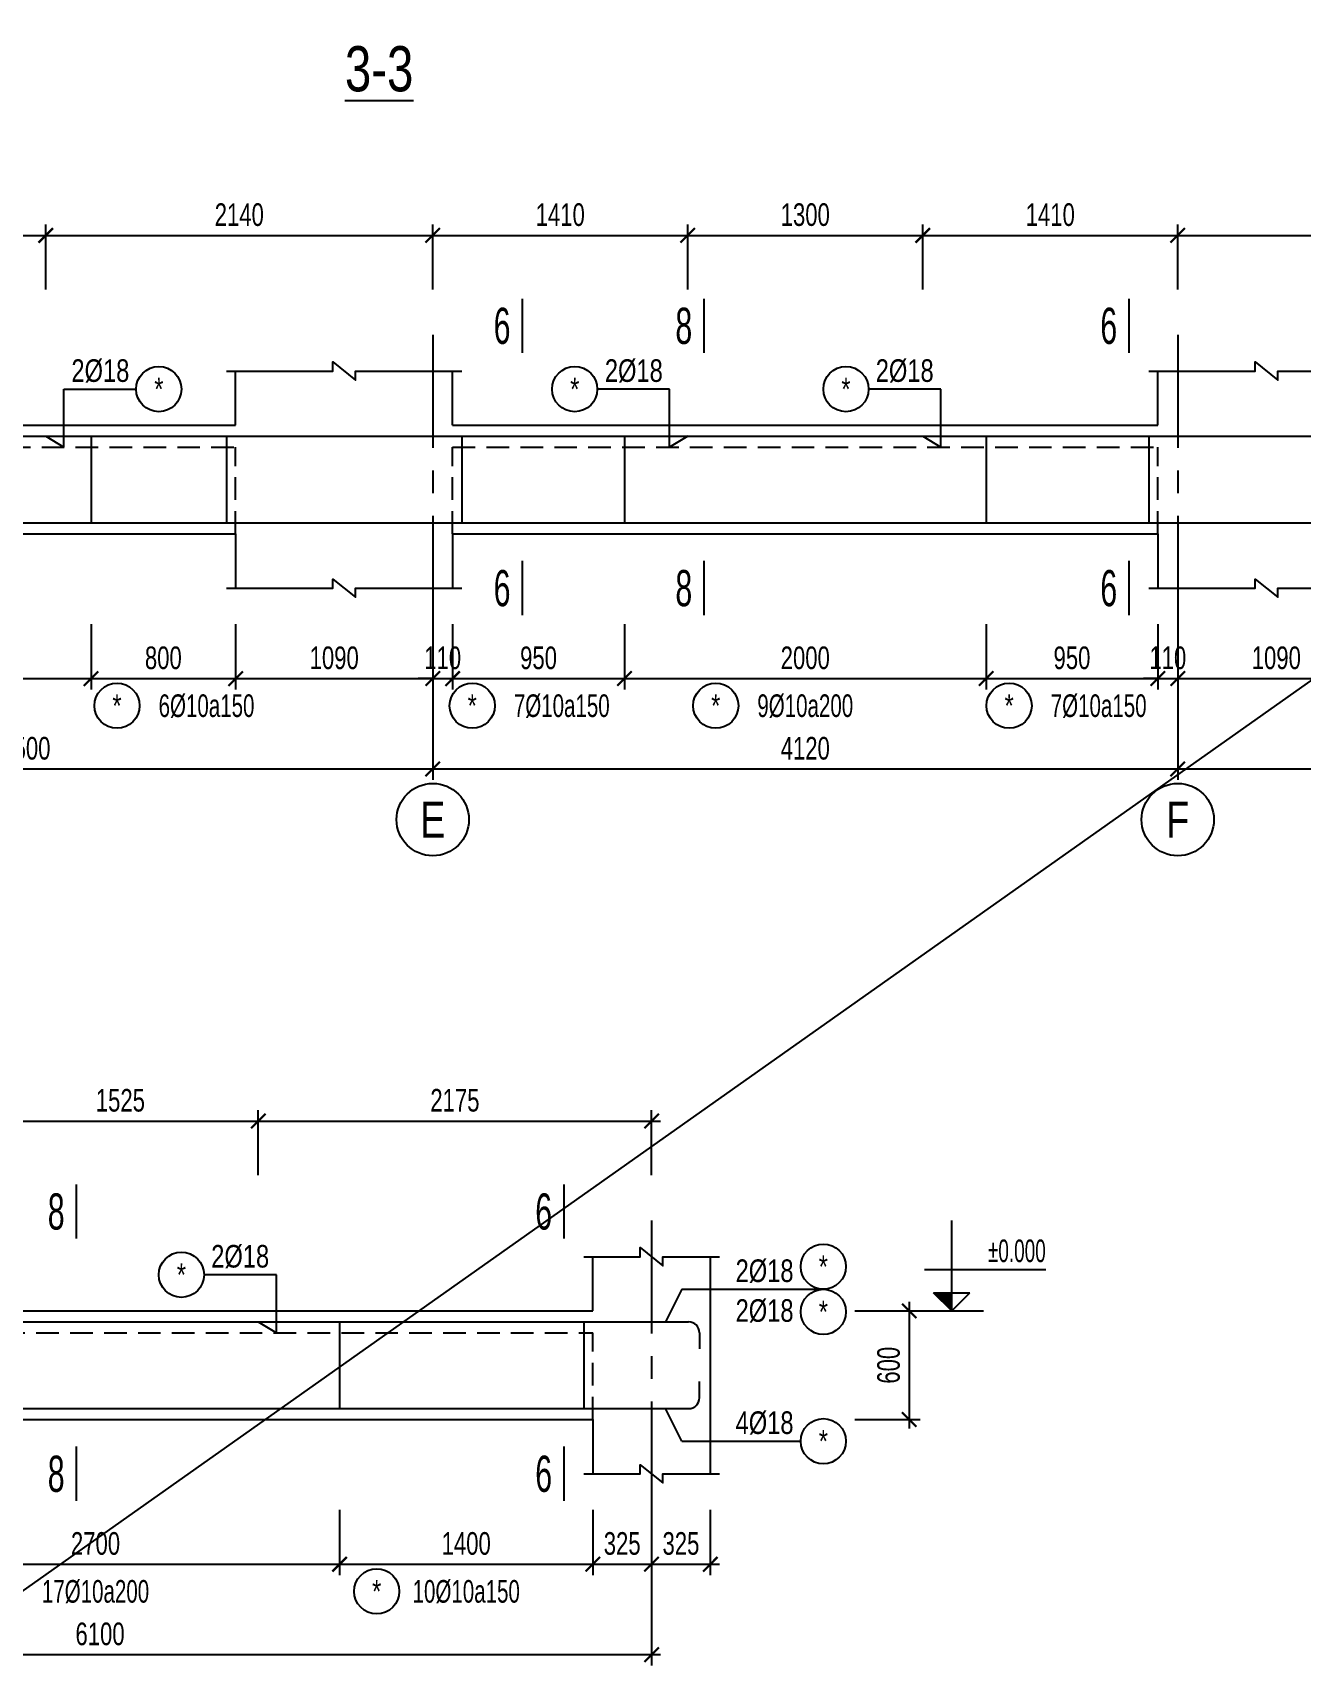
# Model space of a CAD drawing. Header units: millimetres. Extents: x -25284 to 100333, y 0 to 76881.
# Drawn here: x 24168 to 31184, y 57850 to 66886 of the extents above; entities that cross this region are included whole.
import ezdxf
from ezdxf.enums import TextEntityAlignment as Align

# ---------------------------------------------------------------- set-up
doc = ezdxf.new("R2010")
doc.units = ezdxf.units.MM
doc.header["$LTSCALE"] = 500
doc.header["$MEASUREMENT"] = 0
doc.linetypes.add('CENTER', pattern=[2, 1.25, -0.25, 0.25, -0.25])
doc.linetypes.add('HIDDEN', pattern=[0.375, 0.25, -0.125])
for name, color, linetype in [('CHI', 1, 'Continuous'), ('DIM', 1, 'Continuous'), ('KCS_AXIS', 5, 'CENTER'), ('KCS_BORDER', 3, 'Continuous'), ('KCS_CHI', 1, 'Continuous'), ('KCS_DIM', 1, 'Continuous'), ('KCS_HATCH', 201, 'Continuous'), ('KCS_HIDDEN', 8, 'HIDDEN'), ('KCS_STEEL', 4, 'Continuous'), ('KCS_TEXT', 2, 'Continuous'), ('KCS_TEXT_TK', 2, 'Continuous'), ('KCS_TEXT_TMC', 4, 'Continuous'), ('KCS_TEXT_TMCS', 4, 'Continuous')]:
    doc.layers.add(name, color=color, linetype=linetype)
doc.layers.add('KCS_Plotter', color=11, linetype='Continuous', plot=False)
doc.styles.add('KCS_BIGTEXT', font='arial.ttf', dxfattribs={"width": 0.75})
doc.styles.add('KCS_SMTEXT', font='arial.ttf', dxfattribs={"width": 0.7})
doc.dimstyles.new('KCS_DIM50', dxfattribs={"dimscale": 50, "dimtxt": 2.5, "dimasz": 1.6, "dimexe": 1.2, "dimexo": 0, "dimgap": 1, "dimtad": 1, "dimdec": 0, "dimzin": 0, "dimdsep": 46, "dimtxsty": 'KCS_SMTEXT', "dimblk": 'ARCHTICK', "dimcen": 0, "dimdle": 1, "dimclrd": 256, "dimclre": 256, "dimclrt": 2, "dimadec": 0, "dimazin": 0, "dimtfac": 1, "dimtdec": 0, "dimtix": 1, "dimtmove": 2, "dimatfit": 3, "dimfxl": 1, "dimtolj": 1, "dimtzin": 0, "dimarcsym": 0})

# ---------------------------------------------------------------- blocks, each defined once
blk = doc.blocks.new('_ArchTick')
at = {"color": 0, "linetype": 'ByBlock', "const_width": 0.15}
blk.add_lwpolyline([(-0.5, -0.5), (0.5, 0.5)], dxfattribs=at)
blk = doc.blocks.new('*D196')
at = {"layer": 'Defpoints', "color": 0, "transparency": 16777216}
for p in [(29440.3, 63615.6), (30390.3, 63615.6), (30390.3, 63315.6)]:
    blk.add_point(p, dxfattribs=at)
at = {"layer": 'KCS_DIM', "lineweight": -2, "transparency": 16777216}
for p, q in [((29440.3, 63615.6), (29440.3, 63255.6)), ((30390.3, 63615.6), (30390.3, 63255.6)), ((29390.3, 63315.6), (30440.3, 63315.6))]:
    blk.add_line(p, q, dxfattribs=at)
at = {"layer": 'KCS_DIM', "lineweight": -2, "transparency": 16777216, "xscale": 80, "yscale": 80, "zscale": 80, "rotation": 180}
blk.add_blockref('_ArchTick', (29440.3, 63315.6), dxfattribs=at)
at = {"layer": 'KCS_DIM', "lineweight": -2, "transparency": 16777216, "xscale": 80, "yscale": 80, "zscale": 80}
blk.add_blockref('_ArchTick', (30390.3, 63315.6), dxfattribs=at)
at = {"layer": 'KCS_DIM', "color": 2, "transparency": 16777216, "insert": (29915.3, 63429.4), "char_height": 125, "attachment_point": 5, "style": 'KCS_SMTEXT'}
blk.add_mtext('\\A1;950', dxfattribs=at)
blk = doc.blocks.new('*D197')
at = {"layer": 'Defpoints', "color": 0, "transparency": 16777216}
for p in [(27440.3, 63615.6), (29440.3, 63615.6), (29440.3, 63315.6)]:
    blk.add_point(p, dxfattribs=at)
at = {"layer": 'KCS_DIM', "lineweight": -2, "transparency": 16777216}
for p, q in [((27440.3, 63615.6), (27440.3, 63255.6)), ((29440.3, 63615.6), (29440.3, 63255.6)), ((27390.3, 63315.6), (29490.3, 63315.6))]:
    blk.add_line(p, q, dxfattribs=at)
at = {"layer": 'KCS_DIM', "lineweight": -2, "transparency": 16777216, "xscale": 80, "yscale": 80, "zscale": 80, "rotation": 180}
blk.add_blockref('_ArchTick', (27440.3, 63315.6), dxfattribs=at)
at = {"layer": 'KCS_DIM', "lineweight": -2, "transparency": 16777216, "xscale": 80, "yscale": 80, "zscale": 80}
blk.add_blockref('_ArchTick', (29440.3, 63315.6), dxfattribs=at)
at = {"layer": 'KCS_DIM', "color": 2, "transparency": 16777216, "insert": (28440.3, 63429.4), "char_height": 125, "attachment_point": 5, "style": 'KCS_SMTEXT'}
blk.add_mtext('\\A1;2000', dxfattribs=at)
blk = doc.blocks.new('*D198')
at = {"layer": 'Defpoints', "color": 0, "transparency": 16777216}
for p in [(26490.3, 63615.6), (27440.3, 63615.6), (27440.3, 63315.6)]:
    blk.add_point(p, dxfattribs=at)
at = {"layer": 'KCS_DIM', "lineweight": -2, "transparency": 16777216}
for p, q in [((26490.3, 63615.6), (26490.3, 63255.6)), ((27440.3, 63615.6), (27440.3, 63255.6)), ((26440.3, 63315.6), (27490.3, 63315.6))]:
    blk.add_line(p, q, dxfattribs=at)
at = {"layer": 'KCS_DIM', "lineweight": -2, "transparency": 16777216, "xscale": 80, "yscale": 80, "zscale": 80, "rotation": 180}
blk.add_blockref('_ArchTick', (26490.3, 63315.6), dxfattribs=at)
at = {"layer": 'KCS_DIM', "lineweight": -2, "transparency": 16777216, "xscale": 80, "yscale": 80, "zscale": 80}
blk.add_blockref('_ArchTick', (27440.3, 63315.6), dxfattribs=at)
at = {"layer": 'KCS_DIM', "color": 2, "transparency": 16777216, "insert": (26965.3, 63429.4), "char_height": 125, "attachment_point": 5, "style": 'KCS_SMTEXT'}
blk.add_mtext('\\A1;950', dxfattribs=at)
blk = doc.blocks.new('*D199')
at = {"layer": 'Defpoints', "color": 0, "transparency": 16777216}
for p in [(24490.3, 63615.6), (25290.3, 63615.6), (25290.3, 63315.6)]:
    blk.add_point(p, dxfattribs=at)
at = {"layer": 'KCS_DIM', "lineweight": -2, "transparency": 16777216}
for p, q in [((24490.3, 63615.6), (24490.3, 63255.6)), ((25290.3, 63615.6), (25290.3, 63255.6)), ((24440.3, 63315.6), (25340.3, 63315.6))]:
    blk.add_line(p, q, dxfattribs=at)
at = {"layer": 'KCS_DIM', "lineweight": -2, "transparency": 16777216, "xscale": 80, "yscale": 80, "zscale": 80, "rotation": 180}
blk.add_blockref('_ArchTick', (24490.3, 63315.6), dxfattribs=at)
at = {"layer": 'KCS_DIM', "lineweight": -2, "transparency": 16777216, "xscale": 80, "yscale": 80, "zscale": 80}
blk.add_blockref('_ArchTick', (25290.3, 63315.6), dxfattribs=at)
at = {"layer": 'KCS_DIM', "color": 2, "transparency": 16777216, "insert": (24890.3, 63429.4), "char_height": 125, "attachment_point": 5, "style": 'KCS_SMTEXT'}
blk.add_mtext('\\A1;800', dxfattribs=at)
blk = doc.blocks.new('*D200')
at = {"layer": 'Defpoints', "color": 0, "transparency": 16777216}
for p in [(22955.3, 63615.6), (24490.3, 63615.6), (24490.3, 63315.6)]:
    blk.add_point(p, dxfattribs=at)
at = {"layer": 'KCS_DIM', "lineweight": -2, "transparency": 16777216}
for p, q in [((22955.3, 63615.6), (22955.3, 63255.6)), ((24490.3, 63615.6), (24490.3, 63255.6)), ((22905.3, 63315.6), (24540.3, 63315.6))]:
    blk.add_line(p, q, dxfattribs=at)
at = {"layer": 'KCS_DIM', "lineweight": -2, "transparency": 16777216, "xscale": 80, "yscale": 80, "zscale": 80, "rotation": 180}
blk.add_blockref('_ArchTick', (22955.3, 63315.6), dxfattribs=at)
at = {"layer": 'KCS_DIM', "lineweight": -2, "transparency": 16777216, "xscale": 80, "yscale": 80, "zscale": 80}
blk.add_blockref('_ArchTick', (24490.3, 63315.6), dxfattribs=at)
at = {"layer": 'KCS_DIM', "color": 2, "transparency": 16777216, "insert": (23722.8, 63429.5), "char_height": 125, "attachment_point": 5, "style": 'KCS_SMTEXT'}
blk.add_mtext('\\A1;1535', dxfattribs=at)
blk = doc.blocks.new('*D216')
at = {"layer": 'Defpoints', "color": 0, "transparency": 16777216}
for p in [(32640.3, 65765.6), (30500.3, 65465.6), (32640.3, 65465.6)]:
    blk.add_point(p, dxfattribs=at)
at = {"layer": 'KCS_DIM', "lineweight": -2, "transparency": 16777216}
for p, q in [((30500.3, 65465.6), (30500.3, 65825.6)), ((32640.3, 65465.6), (32640.3, 65825.6)), ((30450.3, 65765.6), (32690.3, 65765.6))]:
    blk.add_line(p, q, dxfattribs=at)
at = {"layer": 'KCS_DIM', "lineweight": -2, "transparency": 16777216, "xscale": 80, "yscale": 80, "zscale": 80, "rotation": 180}
blk.add_blockref('_ArchTick', (30500.3, 65765.6), dxfattribs=at)
at = {"layer": 'KCS_DIM', "lineweight": -2, "transparency": 16777216, "xscale": 80, "yscale": 80, "zscale": 80}
blk.add_blockref('_ArchTick', (32640.3, 65765.6), dxfattribs=at)
at = {"layer": 'KCS_DIM', "color": 2, "transparency": 16777216, "insert": (31570.3, 65879.4), "char_height": 125, "attachment_point": 5, "style": 'KCS_SMTEXT'}
blk.add_mtext('\\A1;2140', dxfattribs=at)
blk = doc.blocks.new('*D217')
at = {"layer": 'Defpoints', "color": 0, "transparency": 16777216}
for p in [(30500.3, 65765.6), (29090.3, 65465.6), (30500.3, 65465.6)]:
    blk.add_point(p, dxfattribs=at)
at = {"layer": 'KCS_DIM', "lineweight": -2, "transparency": 16777216}
for p, q in [((29090.3, 65465.6), (29090.3, 65825.6)), ((30500.3, 65465.6), (30500.3, 65825.6)), ((29040.3, 65765.6), (30550.3, 65765.6))]:
    blk.add_line(p, q, dxfattribs=at)
at = {"layer": 'KCS_DIM', "lineweight": -2, "transparency": 16777216, "xscale": 80, "yscale": 80, "zscale": 80, "rotation": 180}
blk.add_blockref('_ArchTick', (29090.3, 65765.6), dxfattribs=at)
at = {"layer": 'KCS_DIM', "lineweight": -2, "transparency": 16777216, "xscale": 80, "yscale": 80, "zscale": 80}
blk.add_blockref('_ArchTick', (30500.3, 65765.6), dxfattribs=at)
at = {"layer": 'KCS_DIM', "color": 2, "transparency": 16777216, "insert": (29795.3, 65879.4), "char_height": 125, "attachment_point": 5, "style": 'KCS_SMTEXT'}
blk.add_mtext('\\A1;1410', dxfattribs=at)
blk = doc.blocks.new('*D218')
at = {"layer": 'Defpoints', "color": 0, "transparency": 16777216}
for p in [(29090.3, 65765.6), (27790.3, 65465.6), (29090.3, 65465.6)]:
    blk.add_point(p, dxfattribs=at)
at = {"layer": 'KCS_DIM', "lineweight": -2, "transparency": 16777216}
for p, q in [((27790.3, 65465.6), (27790.3, 65825.6)), ((29090.3, 65465.6), (29090.3, 65825.6)), ((27740.3, 65765.6), (29140.3, 65765.6))]:
    blk.add_line(p, q, dxfattribs=at)
at = {"layer": 'KCS_DIM', "lineweight": -2, "transparency": 16777216, "xscale": 80, "yscale": 80, "zscale": 80, "rotation": 180}
blk.add_blockref('_ArchTick', (27790.3, 65765.6), dxfattribs=at)
at = {"layer": 'KCS_DIM', "lineweight": -2, "transparency": 16777216, "xscale": 80, "yscale": 80, "zscale": 80}
blk.add_blockref('_ArchTick', (29090.3, 65765.6), dxfattribs=at)
at = {"layer": 'KCS_DIM', "color": 2, "transparency": 16777216, "insert": (28440.3, 65879.5), "char_height": 125, "attachment_point": 5, "style": 'KCS_SMTEXT'}
blk.add_mtext('\\A1;1300', dxfattribs=at)
blk = doc.blocks.new('*D219')
at = {"layer": 'Defpoints', "color": 0, "transparency": 16777216}
for p in [(27790.3, 65765.6), (26380.3, 65465.6), (27790.3, 65465.6)]:
    blk.add_point(p, dxfattribs=at)
at = {"layer": 'KCS_DIM', "lineweight": -2, "transparency": 16777216}
for p, q in [((26380.3, 65465.6), (26380.3, 65825.6)), ((27790.3, 65465.6), (27790.3, 65825.6)), ((26330.3, 65765.6), (27840.3, 65765.6))]:
    blk.add_line(p, q, dxfattribs=at)
at = {"layer": 'KCS_DIM', "lineweight": -2, "transparency": 16777216, "xscale": 80, "yscale": 80, "zscale": 80, "rotation": 180}
blk.add_blockref('_ArchTick', (26380.3, 65765.6), dxfattribs=at)
at = {"layer": 'KCS_DIM', "lineweight": -2, "transparency": 16777216, "xscale": 80, "yscale": 80, "zscale": 80}
blk.add_blockref('_ArchTick', (27790.3, 65765.6), dxfattribs=at)
at = {"layer": 'KCS_DIM', "color": 2, "transparency": 16777216, "insert": (27085.3, 65879.4), "char_height": 125, "attachment_point": 5, "style": 'KCS_SMTEXT'}
blk.add_mtext('\\A1;1410', dxfattribs=at)
blk = doc.blocks.new('*D220')
at = {"layer": 'Defpoints', "color": 0, "transparency": 16777216}
for p in [(26380.3, 65765.6), (24240.3, 65465.6), (26380.3, 65465.6)]:
    blk.add_point(p, dxfattribs=at)
at = {"layer": 'KCS_DIM', "lineweight": -2, "transparency": 16777216}
for p, q in [((24240.3, 65465.6), (24240.3, 65825.6)), ((26380.3, 65465.6), (26380.3, 65825.6)), ((24190.3, 65765.6), (26430.3, 65765.6))]:
    blk.add_line(p, q, dxfattribs=at)
at = {"layer": 'KCS_DIM', "lineweight": -2, "transparency": 16777216, "xscale": 80, "yscale": 80, "zscale": 80, "rotation": 180}
blk.add_blockref('_ArchTick', (24240.3, 65765.6), dxfattribs=at)
at = {"layer": 'KCS_DIM', "lineweight": -2, "transparency": 16777216, "xscale": 80, "yscale": 80, "zscale": 80}
blk.add_blockref('_ArchTick', (26380.3, 65765.6), dxfattribs=at)
at = {"layer": 'KCS_DIM', "color": 2, "transparency": 16777216, "insert": (25310.3, 65879.4), "char_height": 125, "attachment_point": 5, "style": 'KCS_SMTEXT'}
blk.add_mtext('\\A1;2140', dxfattribs=at)
blk = doc.blocks.new('*D221')
at = {"layer": 'Defpoints', "color": 0, "transparency": 16777216}
for p in [(24240.3, 65765.6), (23205.3, 65465.6), (24240.3, 65465.6)]:
    blk.add_point(p, dxfattribs=at)
at = {"layer": 'KCS_DIM', "lineweight": -2, "transparency": 16777216}
for p, q in [((23205.3, 65465.6), (23205.3, 65825.6)), ((24240.3, 65465.6), (24240.3, 65825.6)), ((23155.3, 65765.6), (24290.3, 65765.6))]:
    blk.add_line(p, q, dxfattribs=at)
at = {"layer": 'KCS_DIM', "lineweight": -2, "transparency": 16777216, "xscale": 80, "yscale": 80, "zscale": 80, "rotation": 180}
blk.add_blockref('_ArchTick', (23205.3, 65765.6), dxfattribs=at)
at = {"layer": 'KCS_DIM', "lineweight": -2, "transparency": 16777216, "xscale": 80, "yscale": 80, "zscale": 80}
blk.add_blockref('_ArchTick', (24240.3, 65765.6), dxfattribs=at)
at = {"layer": 'KCS_DIM', "color": 2, "transparency": 16777216, "insert": (23722.8, 65879.5), "char_height": 125, "attachment_point": 5, "style": 'KCS_SMTEXT'}
blk.add_mtext('\\A1;1035', dxfattribs=at)
blk = doc.blocks.new('*D242')
at = {"layer": 'Defpoints', "color": 0, "transparency": 16777216}
for p in [(30500.3, 63615.6), (31590.3, 63615.6), (31590.3, 63315.6)]:
    blk.add_point(p, dxfattribs=at)
at = {"layer": 'KCS_DIM', "lineweight": -2, "transparency": 16777216}
for p, q in [((30500.3, 63615.6), (30500.3, 63255.6)), ((31590.3, 63615.6), (31590.3, 63255.6)), ((30450.3, 63315.6), (31640.3, 63315.6))]:
    blk.add_line(p, q, dxfattribs=at)
at = {"layer": 'KCS_DIM', "lineweight": -2, "transparency": 16777216, "xscale": 80, "yscale": 80, "zscale": 80, "rotation": 180}
blk.add_blockref('_ArchTick', (30500.3, 63315.6), dxfattribs=at)
at = {"layer": 'KCS_DIM', "lineweight": -2, "transparency": 16777216, "xscale": 80, "yscale": 80, "zscale": 80}
blk.add_blockref('_ArchTick', (31590.3, 63315.6), dxfattribs=at)
at = {"layer": 'KCS_DIM', "color": 2, "transparency": 16777216, "insert": (31045.3, 63429.4), "char_height": 125, "attachment_point": 5, "style": 'KCS_SMTEXT'}
blk.add_mtext('\\A1;1090', dxfattribs=at)
blk = doc.blocks.new('*D243')
at = {"layer": 'Defpoints', "color": 0, "transparency": 16777216}
for p in [(30390.3, 63615.6), (30500.3, 63615.6), (30500.3, 63315.6)]:
    blk.add_point(p, dxfattribs=at)
at = {"layer": 'KCS_DIM', "lineweight": -2, "transparency": 16777216}
for p, q in [((30390.3, 63615.6), (30390.3, 63255.6)), ((30500.3, 63615.6), (30500.3, 63255.6)), ((30390.3, 63315.6), (30310.3, 63315.6)), ((30390.3, 63315.6), (30500.3, 63315.6)), ((30500.3, 63315.6), (30580.3, 63315.6))]:
    blk.add_line(p, q, dxfattribs=at)
at = {"layer": 'KCS_DIM', "lineweight": -2, "transparency": 16777216, "xscale": 80, "yscale": 80, "zscale": 80}
blk.add_blockref('_ArchTick', (30390.3, 63315.6), dxfattribs=at)
at = {"layer": 'KCS_DIM', "lineweight": -2, "transparency": 16777216, "xscale": 80, "yscale": 80, "zscale": 80, "rotation": 180}
blk.add_blockref('_ArchTick', (30500.3, 63315.6), dxfattribs=at)
at = {"layer": 'KCS_DIM', "color": 2, "transparency": 16777216, "insert": (30445.3, 63429.4), "char_height": 125, "attachment_point": 5, "style": 'KCS_SMTEXT'}
blk.add_mtext('\\A1;110', dxfattribs=at)
blk = doc.blocks.new('*D244')
at = {"layer": 'Defpoints', "color": 0, "transparency": 16777216}
for p in [(26380.3, 63615.6), (26490.3, 63615.6), (26490.3, 63315.6)]:
    blk.add_point(p, dxfattribs=at)
at = {"layer": 'KCS_DIM', "lineweight": -2, "transparency": 16777216}
for p, q in [((26380.3, 63615.6), (26380.3, 63255.6)), ((26490.3, 63615.6), (26490.3, 63255.6)), ((26380.3, 63315.6), (26300.3, 63315.6)), ((26380.3, 63315.6), (26490.3, 63315.6)), ((26490.3, 63315.6), (26570.3, 63315.6))]:
    blk.add_line(p, q, dxfattribs=at)
at = {"layer": 'KCS_DIM', "lineweight": -2, "transparency": 16777216, "xscale": 80, "yscale": 80, "zscale": 80}
blk.add_blockref('_ArchTick', (26380.3, 63315.6), dxfattribs=at)
at = {"layer": 'KCS_DIM', "lineweight": -2, "transparency": 16777216, "xscale": 80, "yscale": 80, "zscale": 80, "rotation": 180}
blk.add_blockref('_ArchTick', (26490.3, 63315.6), dxfattribs=at)
at = {"layer": 'KCS_DIM', "color": 2, "transparency": 16777216, "insert": (26435.3, 63429.4), "char_height": 125, "attachment_point": 5, "style": 'KCS_SMTEXT'}
blk.add_mtext('\\A1;110', dxfattribs=at)
blk = doc.blocks.new('*D245')
at = {"layer": 'Defpoints', "color": 0, "transparency": 16777216}
for p in [(25290.3, 63615.6), (26380.3, 63615.6), (26380.3, 63315.6)]:
    blk.add_point(p, dxfattribs=at)
at = {"layer": 'KCS_DIM', "lineweight": -2, "transparency": 16777216}
for p, q in [((25290.3, 63615.6), (25290.3, 63255.6)), ((26380.3, 63615.6), (26380.3, 63255.6)), ((25240.3, 63315.6), (26430.3, 63315.6))]:
    blk.add_line(p, q, dxfattribs=at)
at = {"layer": 'KCS_DIM', "lineweight": -2, "transparency": 16777216, "xscale": 80, "yscale": 80, "zscale": 80, "rotation": 180}
blk.add_blockref('_ArchTick', (25290.3, 63315.6), dxfattribs=at)
at = {"layer": 'KCS_DIM', "lineweight": -2, "transparency": 16777216, "xscale": 80, "yscale": 80, "zscale": 80}
blk.add_blockref('_ArchTick', (26380.3, 63315.6), dxfattribs=at)
at = {"layer": 'KCS_DIM', "color": 2, "transparency": 16777216, "insert": (25835.3, 63429.4), "char_height": 125, "attachment_point": 5, "style": 'KCS_SMTEXT'}
blk.add_mtext('\\A1;1090', dxfattribs=at)
blk = doc.blocks.new('*D255')
at = {"layer": 'Defpoints', "color": 0, "transparency": 16777216}
for p in [(30500.3, 63615.6), (35000.3, 63615.6), (35000.3, 62815.6)]:
    blk.add_point(p, dxfattribs=at)
at = {"layer": 'KCS_DIM', "lineweight": -2, "transparency": 16777216}
for p, q in [((30500.3, 63615.6), (30500.3, 62755.6)), ((35000.3, 63615.6), (35000.3, 62755.6)), ((30450.3, 62815.6), (35050.3, 62815.6))]:
    blk.add_line(p, q, dxfattribs=at)
at = {"layer": 'KCS_DIM', "lineweight": -2, "transparency": 16777216, "xscale": 80, "yscale": 80, "zscale": 80, "rotation": 180}
blk.add_blockref('_ArchTick', (30500.3, 62815.6), dxfattribs=at)
at = {"layer": 'KCS_DIM', "lineweight": -2, "transparency": 16777216, "xscale": 80, "yscale": 80, "zscale": 80}
blk.add_blockref('_ArchTick', (35000.3, 62815.6), dxfattribs=at)
at = {"layer": 'KCS_DIM', "color": 2, "transparency": 16777216, "insert": (32750.3, 62929.4), "char_height": 125, "attachment_point": 5, "style": 'KCS_SMTEXT'}
blk.add_mtext('\\A1;4500', dxfattribs=at)
blk = doc.blocks.new('*D256')
at = {"layer": 'Defpoints', "color": 0, "transparency": 16777216}
for p in [(26380.3, 63615.6), (30500.3, 63615.6), (30500.3, 62815.6)]:
    blk.add_point(p, dxfattribs=at)
at = {"layer": 'KCS_DIM', "lineweight": -2, "transparency": 16777216}
for p, q in [((26380.3, 63615.6), (26380.3, 62755.6)), ((30500.3, 63615.6), (30500.3, 62755.6)), ((26330.3, 62815.6), (30550.3, 62815.6))]:
    blk.add_line(p, q, dxfattribs=at)
at = {"layer": 'KCS_DIM', "lineweight": -2, "transparency": 16777216, "xscale": 80, "yscale": 80, "zscale": 80, "rotation": 180}
blk.add_blockref('_ArchTick', (26380.3, 62815.6), dxfattribs=at)
at = {"layer": 'KCS_DIM', "lineweight": -2, "transparency": 16777216, "xscale": 80, "yscale": 80, "zscale": 80}
blk.add_blockref('_ArchTick', (30500.3, 62815.6), dxfattribs=at)
at = {"layer": 'KCS_DIM', "color": 2, "transparency": 16777216, "insert": (28440.3, 62929.4), "char_height": 125, "attachment_point": 5, "style": 'KCS_SMTEXT'}
blk.add_mtext('\\A1;4120', dxfattribs=at)
blk = doc.blocks.new('*D257')
at = {"layer": 'Defpoints', "color": 0, "transparency": 16777216}
for p in [(21880.3, 63615.6), (26380.3, 63615.6), (26380.3, 62815.6)]:
    blk.add_point(p, dxfattribs=at)
at = {"layer": 'KCS_DIM', "lineweight": -2, "transparency": 16777216}
for p, q in [((21880.3, 63615.6), (21880.3, 62755.6)), ((26380.3, 63615.6), (26380.3, 62755.6)), ((21830.3, 62815.6), (26430.3, 62815.6))]:
    blk.add_line(p, q, dxfattribs=at)
at = {"layer": 'KCS_DIM', "lineweight": -2, "transparency": 16777216, "xscale": 80, "yscale": 80, "zscale": 80, "rotation": 180}
blk.add_blockref('_ArchTick', (21880.3, 62815.6), dxfattribs=at)
at = {"layer": 'KCS_DIM', "lineweight": -2, "transparency": 16777216, "xscale": 80, "yscale": 80, "zscale": 80}
blk.add_blockref('_ArchTick', (26380.3, 62815.6), dxfattribs=at)
at = {"layer": 'KCS_DIM', "color": 2, "transparency": 16777216, "insert": (24130.3, 62929.4), "char_height": 125, "attachment_point": 5, "style": 'KCS_SMTEXT'}
blk.add_mtext('\\A1;4500', dxfattribs=at)
blk = doc.blocks.new('*D262')
at = {"layer": 'Defpoints', "color": 0, "transparency": 16777216}
for p in [(28715.3, 59819.5), (28715.3, 59219.5), (29015.3, 59219.5)]:
    blk.add_point(p, dxfattribs=at)
at = {"layer": 'KCS_DIM', "lineweight": -2, "transparency": 16777216}
for p, q in [((29015.3, 59869.5), (29015.3, 59169.5)), ((28715.3, 59819.5), (29075.3, 59819.5)), ((28715.3, 59219.5), (29075.3, 59219.5))]:
    blk.add_line(p, q, dxfattribs=at)
at = {"layer": 'KCS_DIM', "lineweight": -2, "transparency": 16777216, "xscale": 80, "yscale": 80, "zscale": 80}
for p, rotation in [((29015.3, 59819.5), 90), ((29015.3, 59219.5), 270)]:
    blk.add_blockref('_ArchTick', p, dxfattribs=dict(at, rotation=rotation))
at = {"layer": 'KCS_DIM', "color": 2, "transparency": 16777216, "insert": (28901.5, 59519.5), "char_height": 125, "attachment_point": 5, "rotation": 90, "style": 'KCS_SMTEXT'}
blk.add_mtext('\\A1;600', dxfattribs=at)
blk = doc.blocks.new('COS_CD')
at = {"layer": 'KCS_HATCH'}
blk.add_hatch(color=256, dxfattribs=at).paths.add_polyline_path([(37.5, 50), (87.5, 0), (87.5, 50)])
at = {"layer": 'CHI'}
for q in [(37.5, 50), (137.5, 50)]:
    blk.add_line((87.5, 0), q, dxfattribs=at)
at = {"layer": 'DIM'}
for p, q in [((37.5, 50), (137.5, 50)), ((87.5, 0), (87.5, 50)), ((0, 0), (175, 0))]:
    blk.add_line(p, q, dxfattribs=at)
blk = doc.blocks.new('*D263')
at = {"layer": 'Defpoints', "color": 0, "transparency": 16777216}
for p in [(25865.3, 58719.5), (27265.3, 58719.5), (27265.3, 58419.5)]:
    blk.add_point(p, dxfattribs=at)
at = {"layer": 'KCS_DIM', "lineweight": -2, "transparency": 16777216}
for p, q in [((25865.3, 58719.5), (25865.3, 58359.5)), ((27265.3, 58719.5), (27265.3, 58359.5)), ((25815.3, 58419.5), (27315.3, 58419.5))]:
    blk.add_line(p, q, dxfattribs=at)
at = {"layer": 'KCS_DIM', "lineweight": -2, "transparency": 16777216, "xscale": 80, "yscale": 80, "zscale": 80, "rotation": 180}
blk.add_blockref('_ArchTick', (25865.3, 58419.5), dxfattribs=at)
at = {"layer": 'KCS_DIM', "lineweight": -2, "transparency": 16777216, "xscale": 80, "yscale": 80, "zscale": 80}
blk.add_blockref('_ArchTick', (27265.3, 58419.5), dxfattribs=at)
at = {"layer": 'KCS_DIM', "color": 2, "transparency": 16777216, "insert": (26565.3, 58533.4), "char_height": 125, "attachment_point": 5, "style": 'KCS_SMTEXT'}
blk.add_mtext('\\A1;1400', dxfattribs=at)
blk = doc.blocks.new('*D264')
at = {"layer": 'Defpoints', "color": 0, "transparency": 16777216}
for p in [(23165.3, 58719.5), (25865.3, 58719.5), (25865.3, 58419.5)]:
    blk.add_point(p, dxfattribs=at)
at = {"layer": 'KCS_DIM', "lineweight": -2, "transparency": 16777216}
for p, q in [((23165.3, 58719.5), (23165.3, 58359.5)), ((25865.3, 58719.5), (25865.3, 58359.5)), ((23115.3, 58419.5), (25915.3, 58419.5))]:
    blk.add_line(p, q, dxfattribs=at)
at = {"layer": 'KCS_DIM', "lineweight": -2, "transparency": 16777216, "xscale": 80, "yscale": 80, "zscale": 80, "rotation": 180}
blk.add_blockref('_ArchTick', (23165.3, 58419.5), dxfattribs=at)
at = {"layer": 'KCS_DIM', "lineweight": -2, "transparency": 16777216, "xscale": 80, "yscale": 80, "zscale": 80}
blk.add_blockref('_ArchTick', (25865.3, 58419.5), dxfattribs=at)
at = {"layer": 'KCS_DIM', "color": 2, "transparency": 16777216, "insert": (24515.3, 58533.4), "char_height": 125, "attachment_point": 5, "style": 'KCS_SMTEXT'}
blk.add_mtext('\\A1;2700', dxfattribs=at)
blk = doc.blocks.new('*D278')
at = {"layer": 'Defpoints', "color": 0, "transparency": 16777216}
for p in [(27590.3, 60869.5), (25415.3, 60569.5), (27590.3, 60569.5)]:
    blk.add_point(p, dxfattribs=at)
at = {"layer": 'KCS_DIM', "lineweight": -2, "transparency": 16777216}
for p, q in [((25415.3, 60569.5), (25415.3, 60929.5)), ((27590.3, 60569.5), (27590.3, 60929.5)), ((25365.3, 60869.5), (27640.3, 60869.5))]:
    blk.add_line(p, q, dxfattribs=at)
at = {"layer": 'KCS_DIM', "lineweight": -2, "transparency": 16777216, "xscale": 80, "yscale": 80, "zscale": 80, "rotation": 180}
blk.add_blockref('_ArchTick', (25415.3, 60869.5), dxfattribs=at)
at = {"layer": 'KCS_DIM', "lineweight": -2, "transparency": 16777216, "xscale": 80, "yscale": 80, "zscale": 80}
blk.add_blockref('_ArchTick', (27590.3, 60869.5), dxfattribs=at)
at = {"layer": 'KCS_DIM', "color": 2, "transparency": 16777216, "insert": (26502.8, 60983.4), "char_height": 125, "attachment_point": 5, "style": 'KCS_SMTEXT'}
blk.add_mtext('\\A1;2175', dxfattribs=at)
blk = doc.blocks.new('*D279')
at = {"layer": 'Defpoints', "color": 0, "transparency": 16777216}
for p in [(25415.3, 60869.5), (23890.3, 60569.5), (25415.3, 60569.5)]:
    blk.add_point(p, dxfattribs=at)
at = {"layer": 'KCS_DIM', "lineweight": -2, "transparency": 16777216}
for p, q in [((23890.3, 60569.5), (23890.3, 60929.5)), ((25415.3, 60569.5), (25415.3, 60929.5)), ((23840.3, 60869.5), (25465.3, 60869.5))]:
    blk.add_line(p, q, dxfattribs=at)
at = {"layer": 'KCS_DIM', "lineweight": -2, "transparency": 16777216, "xscale": 80, "yscale": 80, "zscale": 80, "rotation": 180}
blk.add_blockref('_ArchTick', (23890.3, 60869.5), dxfattribs=at)
at = {"layer": 'KCS_DIM', "lineweight": -2, "transparency": 16777216, "xscale": 80, "yscale": 80, "zscale": 80}
blk.add_blockref('_ArchTick', (25415.3, 60869.5), dxfattribs=at)
at = {"layer": 'KCS_DIM', "color": 2, "transparency": 16777216, "insert": (24652.8, 60983.4), "char_height": 125, "attachment_point": 5, "style": 'KCS_SMTEXT'}
blk.add_mtext('\\A1;1525', dxfattribs=at)
blk = doc.blocks.new('*D294')
at = {"layer": 'Defpoints', "color": 0, "transparency": 16777216}
for p in [(27590.3, 58719.5), (27915.3, 58719.5), (27915.3, 58419.5)]:
    blk.add_point(p, dxfattribs=at)
at = {"layer": 'KCS_DIM', "lineweight": -2, "transparency": 16777216}
for p, q in [((27590.3, 58719.5), (27590.3, 58359.5)), ((27915.3, 58719.5), (27915.3, 58359.5)), ((27540.3, 58419.5), (27965.3, 58419.5))]:
    blk.add_line(p, q, dxfattribs=at)
at = {"layer": 'KCS_DIM', "lineweight": -2, "transparency": 16777216, "xscale": 80, "yscale": 80, "zscale": 80, "rotation": 180}
blk.add_blockref('_ArchTick', (27590.3, 58419.5), dxfattribs=at)
at = {"layer": 'KCS_DIM', "lineweight": -2, "transparency": 16777216, "xscale": 80, "yscale": 80, "zscale": 80}
blk.add_blockref('_ArchTick', (27915.3, 58419.5), dxfattribs=at)
at = {"layer": 'KCS_DIM', "color": 2, "transparency": 16777216, "insert": (27752.8, 58533.4), "char_height": 125, "attachment_point": 5, "style": 'KCS_SMTEXT'}
blk.add_mtext('\\A1;325', dxfattribs=at)
blk = doc.blocks.new('*D295')
at = {"layer": 'Defpoints', "color": 0, "transparency": 16777216}
for p in [(27265.3, 58719.5), (27590.3, 58719.5), (27590.3, 58419.5)]:
    blk.add_point(p, dxfattribs=at)
at = {"layer": 'KCS_DIM', "lineweight": -2, "transparency": 16777216}
for p, q in [((27265.3, 58719.5), (27265.3, 58359.5)), ((27590.3, 58719.5), (27590.3, 58359.5)), ((27215.3, 58419.5), (27640.3, 58419.5))]:
    blk.add_line(p, q, dxfattribs=at)
at = {"layer": 'KCS_DIM', "lineweight": -2, "transparency": 16777216, "xscale": 80, "yscale": 80, "zscale": 80, "rotation": 180}
blk.add_blockref('_ArchTick', (27265.3, 58419.5), dxfattribs=at)
at = {"layer": 'KCS_DIM', "lineweight": -2, "transparency": 16777216, "xscale": 80, "yscale": 80, "zscale": 80}
blk.add_blockref('_ArchTick', (27590.3, 58419.5), dxfattribs=at)
at = {"layer": 'KCS_DIM', "color": 2, "transparency": 16777216, "insert": (27427.8, 58533.4), "char_height": 125, "attachment_point": 5, "style": 'KCS_SMTEXT'}
blk.add_mtext('\\A1;325', dxfattribs=at)
blk = doc.blocks.new('*D306')
at = {"layer": 'Defpoints', "color": 0, "transparency": 16777216}
for p in [(21490.3, 58719.5), (27590.3, 58719.5), (27590.3, 57919.5)]:
    blk.add_point(p, dxfattribs=at)
at = {"layer": 'KCS_DIM', "lineweight": -2, "transparency": 16777216}
for p, q in [((21490.3, 58719.5), (21490.3, 57859.5)), ((27590.3, 58719.5), (27590.3, 57859.5)), ((21440.3, 57919.5), (27640.3, 57919.5))]:
    blk.add_line(p, q, dxfattribs=at)
at = {"layer": 'KCS_DIM', "lineweight": -2, "transparency": 16777216, "xscale": 80, "yscale": 80, "zscale": 80, "rotation": 180}
blk.add_blockref('_ArchTick', (21490.3, 57919.5), dxfattribs=at)
at = {"layer": 'KCS_DIM', "lineweight": -2, "transparency": 16777216, "xscale": 80, "yscale": 80, "zscale": 80}
blk.add_blockref('_ArchTick', (27590.3, 57919.5), dxfattribs=at)
at = {"layer": 'KCS_DIM', "color": 2, "transparency": 16777216, "insert": (24540.3, 58033.4), "char_height": 125, "attachment_point": 5, "style": 'KCS_SMTEXT'}
blk.add_mtext('\\A1;6100', dxfattribs=at)

msp = doc.modelspace()

# ---------------------------------------------------------------- linework, layer by layer
at = {"layer": 'KCS_AXIS'}
for p, q in [((26380.3, 65215.6), (26380.3, 63615.6)), ((30500.3, 65215.6), (30500.3, 63615.6)), ((27590.3, 60319.5), (27590.3, 58719.5))]:
    msp.add_line(p, q, dxfattribs=at)
at = {"layer": 'KCS_BORDER'}
for p, q in [((25290.3, 64715.6), (25290.3, 65015.6)), ((26490.3, 64715.6), (26490.3, 65015.6)), ((30390.3, 64715.6), (30390.3, 65015.6)), ((22155.3, 64715.6), (25290.3, 64715.6)), ((26490.3, 64715.6), (30390.3, 64715.6)), ((22155.3, 64115.6), (25290.3, 64115.6)), ((25290.3, 64115.6), (25290.3, 63815.6)), ((26490.3, 64115.6), (26490.3, 63815.6)), ((26490.3, 64115.6), (30390.3, 64115.6)), ((30390.3, 64115.6), (30390.3, 63815.6)), ((27265.3, 59819.5), (27265.3, 60119.5)), ((27915.3, 60119.5), (27915.3, 58919.5)), ((21765.3, 59819.5), (27265.3, 59819.5)), ((21765.3, 59219.5), (27265.3, 59219.5)), ((27265.3, 59219.5), (27265.3, 58919.5))]:
    msp.add_line(p, q, dxfattribs=at)
at = {"layer": 'KCS_BORDER', "color": 1}
for points in [[(25240.3, 65015.6), (25827.8, 65015.6), (25827.8, 65065.6), (25952.8, 64965.6), (25952.8, 65015.6), (26540.3, 65015.6)], [(30340.3, 65015.6), (30927.8, 65015.6), (30927.8, 65065.6), (31052.8, 64965.6), (31052.8, 65015.6), (31640.3, 65015.6)], [(25240.3, 63815.6), (25827.8, 63815.6), (25827.8, 63865.6), (25952.8, 63765.6), (25952.8, 63815.6), (26540.3, 63815.6)], [(30340.3, 63815.6), (30927.8, 63815.6), (30927.8, 63865.6), (31052.8, 63765.6), (31052.8, 63815.6), (31640.3, 63815.6)], [(27215.3, 60119.5), (27527.8, 60119.5), (27527.8, 60169.5), (27652.8, 60069.5), (27652.8, 60119.5), (27965.3, 60119.5)], [(27215.3, 58919.5), (27527.8, 58919.5), (27527.8, 58969.5), (27652.8, 58869.5), (27652.8, 58919.5), (27965.3, 58919.5)]]:
    msp.add_lwpolyline(points, dxfattribs=at)
at = {"layer": 'KCS_CHI'}
for p, q in [((24340.3, 64595.6), (24340.3, 64915.6)), ((24340.3, 64915.6), (24740.3, 64915.6)), ((27690.3, 64915.6), (27290.3, 64915.6)), ((27690.3, 64595.6), (27690.3, 64915.6)), ((29190.3, 64915.6), (28790.3, 64915.6)), ((29190.3, 64595.6), (29190.3, 64915.6)), ((29250.3, 59819.5), (29250.3, 60319.5)), ((25515.3, 60019.5), (25115.3, 60019.5)), ((25515.3, 59699.5), (25515.3, 60019.5)), ((29100.3, 60049.5), (29770.3, 60049.5)), ((27757.8, 59939.5), (27667.8, 59759.5)), ((27757.8, 59939.5), (28540.3, 59939.5)), ((27757.8, 59099.5), (27667.8, 59279.5)), ((27757.8, 59099.5), (28415.3, 59099.5))]:
    msp.add_line(p, q, dxfattribs=at)
for centre in [(26380.3, 62535.6), (30500.3, 62535.6)]:
    msp.add_circle(centre, 200, dxfattribs=at)
at = {"layer": 'KCS_HIDDEN'}
for p, q in [((22155.3, 64595.6), (25290.3, 64595.6)), ((25290.3, 64115.6), (25290.3, 64595.6)), ((26490.3, 64115.6), (26490.3, 64595.6)), ((26490.3, 64595.6), (30390.3, 64595.6)), ((30390.3, 64115.6), (30390.3, 64595.6)), ((24000.3, 59699.5), (27265.3, 59699.5)), ((27265.3, 59219.5), (27265.3, 59699.5))]:
    msp.add_line(p, q, dxfattribs=at)
at = {"layer": 'KCS_Plotter'}
msp.add_line((0, 41241.1), (50460, 76881.1), dxfattribs=at)
at = {"layer": 'KCS_STEEL'}
for p, q in [((3490.3, 64655.6), (40000.3, 64655.6)), ((24240.3, 64655.6), (24340.3, 64595.6)), ((24240.3, 64655.6), (27790.3, 64655.6)), ((24490.3, 64655.6), (24490.3, 64175.6)), ((25240.3, 64655.6), (25240.3, 64175.6)), ((26540.3, 64655.6), (26540.3, 64175.6)), ((27440.3, 64655.6), (27440.3, 64175.6)), ((27790.3, 64655.6), (27690.3, 64595.6)), ((29090.3, 64655.6), (29190.3, 64595.6)), ((29090.3, 64655.6), (32640.3, 64655.6)), ((29440.3, 64655.6), (29440.3, 64175.6)), ((30340.3, 64655.6), (30340.3, 64175.6)), ((3490.3, 64175.6), (40000.3, 64175.6)), ((3370.3, 59759.5), (27795.3, 59759.5)), ((25415.3, 59759.5), (25515.3, 59699.5)), ((25415.3, 59759.5), (27795.3, 59759.5)), ((25865.3, 59759.5), (25865.3, 59279.5)), ((27215.3, 59759.5), (27215.3, 59279.5)), ((27855.3, 59699.5), (27855.3, 59609.5)), ((27855.3, 59339.5), (27855.3, 59429.5)), ((3370.3, 59279.5), (27795.3, 59279.5))]:
    msp.add_line(p, q, dxfattribs=at)
for centre, start, end in [((27795.3, 59699.5), 0, 90), ((27795.3, 59339.5), 270, 0)]:
    msp.add_arc(centre, 60, start, end, dxfattribs=at)
at = {"layer": 'KCS_TEXT_TK', "color": 1}
for centre in [(24865.3, 64915.6), (27165.3, 64915.6), (28665.3, 64915.6), (24634.1, 63165.6), (26598.7, 63165.6), (27945.3, 63165.6), (29567.8, 63165.6), (28540.3, 60064.5), (24990.3, 60019.5), (28540.3, 59814.5), (28540.3, 59099.5), (26070.3, 58269.5)]:
    msp.add_circle(centre, 125, dxfattribs=at)
at = {"layer": 'KCS_TEXT_TMC'}
for p, q in [((26876.9, 65115.6), (26876.9, 65415.6)), ((27881.9, 65115.6), (27881.9, 65415.6)), ((30231.9, 65115.6), (30231.9, 65415.6)), ((26876.9, 63665.6), (26876.9, 63965.6)), ((27881.9, 63665.6), (27881.9, 63965.6)), ((30231.9, 63665.6), (30231.9, 63965.6)), ((24411, 60219.5), (24411, 60519.5)), ((27106.9, 60219.5), (27106.9, 60519.5)), ((24411, 58769.5), (24411, 59069.5)), ((27106.9, 58769.5), (27106.9, 59069.5))]:
    msp.add_line(p, q, dxfattribs=at)

# ---------------------------------------------------------------- block references
at = {"layer": 'KCS_CHI', "xscale": 2, "yscale": 2, "zscale": 2}
msp.add_blockref('COS_CD', (29075.3, 59819.5), dxfattribs=at)

# ---------------------------------------------------------------- texts
at = {"layer": 'KCS_TEXT', "style": 'KCS_SMTEXT'}
for s, width, p in [('2%%c18', 0.75, (24542.2, 64955.6)), ('2%%c18', 0.75, (27492.2, 64955.6)), ('2%%c18', 0.75, (28990.3, 64955.6)), ('6%%C10a150', 0.65, (25129.1, 63103.1)), ('7%%C10a150', 0.65, (27093.7, 63103.1)), ('9%%C10a200', 0.65, (28440.3, 63103.1)), ('7%%C10a150', 0.65, (30062.8, 63103.1)), ('2%%c18', 0.75, (25315.3, 60059.5)), ('2%%c18', 0.75, (28215.3, 59979.5)), ('2%%c18', 0.75, (28215.3, 59759.5)), ('4%%c18', 0.75, (28215.3, 59139.5)), ('17%%C10a200', 0.65, (24515.3, 58207)), ('10%%C10a150', 0.65, (26565.3, 58207))]:
    msp.add_text(s, height=125, dxfattribs=dict(at, width=width)).set_placement(p, align=Align.CENTER)
at = {"layer": 'KCS_TEXT', "color": 4, "style": 'KCS_BIGTEXT', "width": 0.75}
for s, p in [('E', (26380.3, 62535.6)), ('F', (30500.3, 62535.6))]:
    msp.add_text(s, height=200, dxfattribs=at).set_placement(p, align=Align.MIDDLE_CENTER)
at = {"layer": 'KCS_TEXT', "style": 'KCS_SMTEXT', "width": 0.6}
msp.add_text('%%p0.000', height=125, dxfattribs=at).set_placement((29770.3, 60089.5), align=Align.RIGHT)
at = {"layer": 'KCS_TEXT_TK', "style": 'KCS_SMTEXT', "width": 0.75}
for p in [(24865.6, 64915.6), (27165.6, 64915.6), (28665.3, 64915.6), (24634.1, 63165.6), (26598.7, 63165.6), (27945.3, 63165.6), (29567.8, 63165.6), (28540.3, 60064.5), (24990.3, 60019.5), (28540.3, 59814.5), (28540.3, 59099.5), (26070.3, 58269.5)]:
    msp.add_text('*', height=125, dxfattribs=at).set_placement(p, align=Align.MIDDLE_CENTER)
at = {"layer": 'KCS_TEXT_TMC', "style": 'KCS_BIGTEXT', "width": 0.6}
for s, p in [('6', (26810.3, 65165.6)), ('8', (27815.3, 65165.6)), ('6', (30165.3, 65165.6)), ('6', (26810.3, 63715.6)), ('8', (27815.3, 63715.6)), ('6', (30165.3, 63715.6)), ('8', (24344.4, 60269.5)), ('6', (27040.3, 60269.5)), ('8', (24344.4, 58819.5)), ('6', (27040.3, 58819.5))]:
    msp.add_text(s, height=200, dxfattribs=at).set_placement(p, align=Align.RIGHT)
at = {"layer": 'KCS_TEXT_TMCS', "color": 4, "style": 'KCS_SMTEXT', "width": 0.75}
msp.add_text('%%u3-3', height=250, dxfattribs=at).set_placement((26083.8, 66561.7), align=Align.CENTER)

# ---------------------------------------------------------------- dimensions: what is measured, and where the dimension line sits
at = {"layer": 'KCS_DIM'}
for base, p1, p2, picture, middle in [((24240.3, 65765.6), (23205.3, 65465.6), (24240.3, 65465.6), '*D221', (23722.8, 65879.5)), ((26380.3, 65765.6), (24240.3, 65465.6), (26380.3, 65465.6), '*D220', (25310.3, 65879.4)), ((27790.3, 65765.6), (26380.3, 65465.6), (27790.3, 65465.6), '*D219', (27085.3, 65879.4)), ((29090.3, 65765.6), (27790.3, 65465.6), (29090.3, 65465.6), '*D218', (28440.3, 65879.5)), ((30500.3, 65765.6), (29090.3, 65465.6), (30500.3, 65465.6), '*D217', (29795.3, 65879.4)), ((32640.3, 65765.6), (30500.3, 65465.6), (32640.3, 65465.6), '*D216', (31570.3, 65879.4)), ((26380.3, 62815.6), (21880.3, 63615.6), (26380.3, 63615.6), '*D257', (24130.3, 62929.4)), ((24490.3, 63315.6), (22955.3, 63615.6), (24490.3, 63615.6), '*D200', (23722.8, 63429.5)), ((25290.3, 63315.6), (24490.3, 63615.6), (25290.3, 63615.6), '*D199', (24890.3, 63429.4)), ((26380.3, 63315.6), (25290.3, 63615.6), (26380.3, 63615.6), '*D245', (25835.3, 63429.4)), ((26490.3, 63315.6), (26380.3, 63615.6), (26490.3, 63615.6), '*D244', (26435.3, 63429.4)), ((30500.3, 62815.6), (26380.3, 63615.6), (30500.3, 63615.6), '*D256', (28440.3, 62929.4)), ((27440.3, 63315.6), (26490.3, 63615.6), (27440.3, 63615.6), '*D198', (26965.3, 63429.4)), ((29440.3, 63315.6), (27440.3, 63615.6), (29440.3, 63615.6), '*D197', (28440.3, 63429.4)), ((30390.3, 63315.6), (29440.3, 63615.6), (30390.3, 63615.6), '*D196', (29915.3, 63429.4)), ((30500.3, 63315.6), (30390.3, 63615.6), (30500.3, 63615.6), '*D243', (30445.3, 63429.4)), ((31590.3, 63315.6), (30500.3, 63615.6), (31590.3, 63615.6), '*D242', (31045.3, 63429.4)), ((35000.3, 62815.6), (30500.3, 63615.6), (35000.3, 63615.6), '*D255', (32750.3, 62929.4)), ((25415.3, 60869.5), (23890.3, 60569.5), (25415.3, 60569.5), '*D279', (24652.8, 60983.4)), ((27590.3, 60869.5), (25415.3, 60569.5), (27590.3, 60569.5), '*D278', (26502.8, 60983.4)), ((27590.3, 57919.5), (21490.3, 58719.5), (27590.3, 58719.5), '*D306', (24540.3, 58033.4)), ((25865.3, 58419.5), (23165.3, 58719.5), (25865.3, 58719.5), '*D264', (24515.3, 58533.4)), ((27265.3, 58419.5), (25865.3, 58719.5), (27265.3, 58719.5), '*D263', (26565.3, 58533.4)), ((27590.3, 58419.5), (27265.3, 58719.5), (27590.3, 58719.5), '*D295', (27427.8, 58533.4)), ((27915.3, 58419.5), (27590.3, 58719.5), (27915.3, 58719.5), '*D294', (27752.8, 58533.4))]:
    dim = msp.add_linear_dim(base=base, p1=p1, p2=p2, dimstyle='KCS_DIM50', dxfattribs=at)
    dim.commit()
    dim.dimension.update_dxf_attribs({"geometry": picture, "text_midpoint": middle})
dim = msp.add_linear_dim(base=(29015.3, 59219.5), p1=(28715.3, 59819.5), p2=(28715.3, 59219.5), angle=90, dimstyle='KCS_DIM50', dxfattribs=at)
dim.commit()
dim.dimension.update_dxf_attribs({"geometry": '*D262', "text_midpoint": (28901.5, 59519.5)})

doc.saveas('drawing.dxf')
